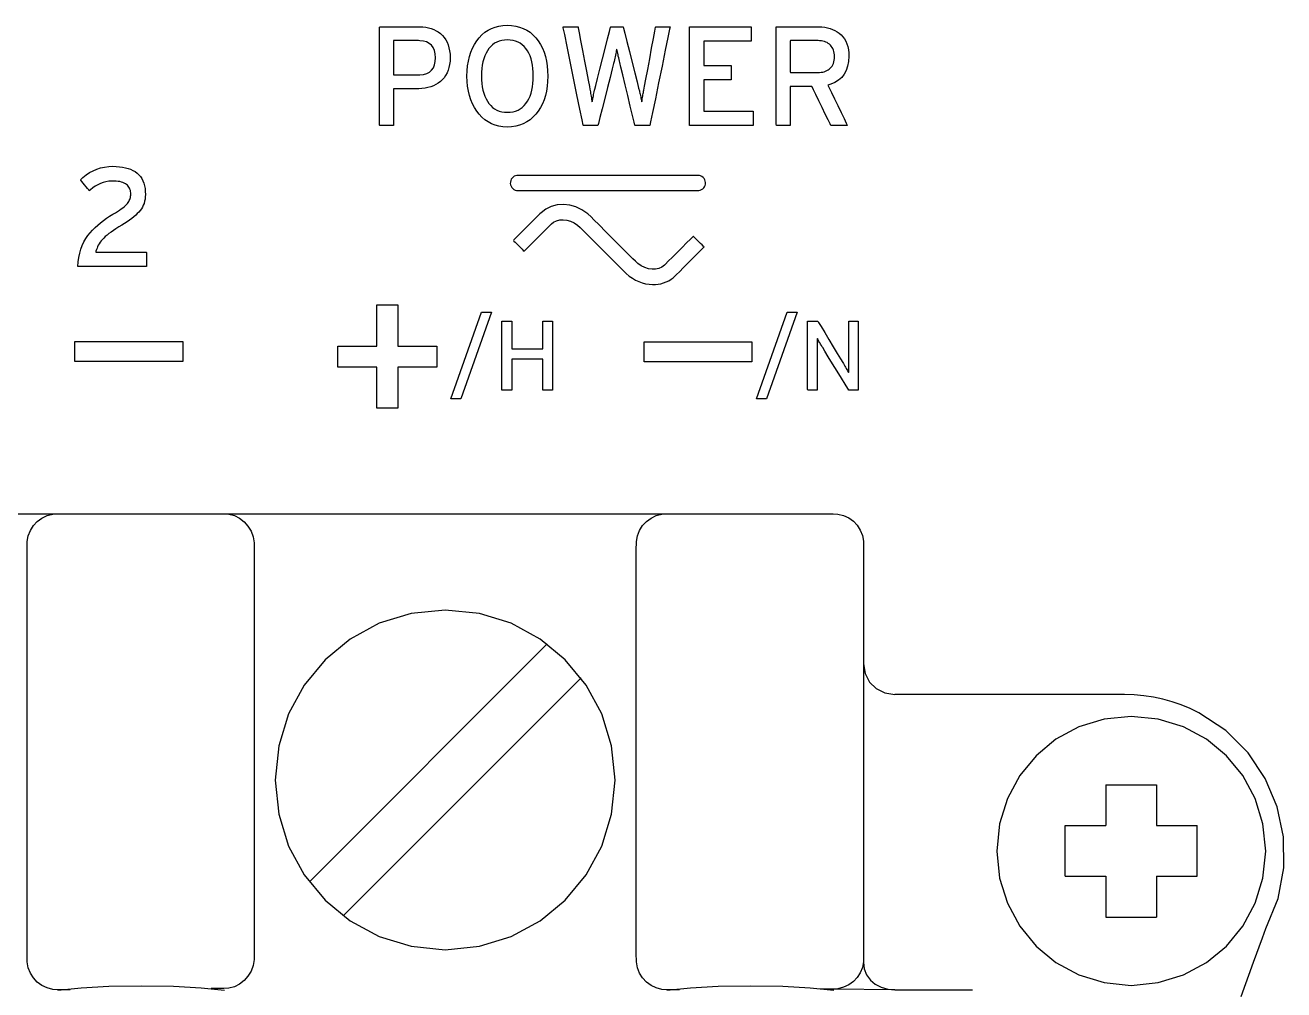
# Model space of a CAD drawing. Extents: x 1 to 47.7, y 0.2 to 33.4.
# Drawn here: x 40.286 to 41.526, y 11.11 to 12.06 of the extents above; entities that cross this region are included whole.
import ezdxf

# ---------------------------------------------------------------- set-up
doc = ezdxf.new("R2010")
doc.units = 0
doc.header["$MEASUREMENT"] = 0
doc.layers.add('6_0____DWG', color=7, linetype='CONTINUOUS')

msp = doc.modelspace()

# ---------------------------------------------------------------- linework, layer by layer
at = {"layer": '6_0____DWG'}
for points in [[(40.7043, 12.0277), (40.7042, 12.0243), (40.7038, 12.0211), (40.7032, 12.0181), (40.7023, 12.0153), (40.7013, 12.0127), (40.6999, 12.0103), (40.6984, 12.008), (40.6966, 12.006), (40.6947, 12.0042), (40.6925, 12.0026), (40.6903, 12.0012), (40.6878, 12), (40.6853, 11.999), (40.6825, 11.9982), (40.6797, 11.9977), (40.6766, 11.9973), (40.6735, 11.9972), (40.6724, 11.9972), (40.67, 11.9972), (40.6666, 11.9972), (40.6625, 11.9972), (40.6582, 11.9972), (40.6542, 11.9972), (40.6509, 11.9972), (40.6489, 11.9972), (40.6485, 11.997), (40.6485, 11.9948), (40.6485, 11.9906), (40.6485, 11.985), (40.6485, 11.9787), (40.6485, 11.9725), (40.6485, 11.967), (40.6485, 11.963), (40.6485, 11.961), (40.6482, 11.961), (40.6469, 11.961), (40.6451, 11.961), (40.6428, 11.961), (40.6404, 11.961), (40.6381, 11.961), (40.6362, 11.961), (40.635, 11.961), (40.6347, 11.9612), (40.6347, 11.9663), (40.6347, 11.9772), (40.6347, 11.9919), (40.6347, 12.0086), (40.6347, 12.0254), (40.6347, 12.0404), (40.6347, 12.0518), (40.6347, 12.0577), (40.6353, 12.0581), (40.6386, 12.0581), (40.6438, 12.0581), (40.6502, 12.0581), (40.657, 12.0581), (40.6636, 12.0581), (40.6691, 12.0581), (40.6729, 12.0581), (40.6744, 12.0581), (40.6774, 12.058), (40.6803, 12.0577), (40.6831, 12.0572), (40.6857, 12.0564), (40.6882, 12.0555), (40.6905, 12.0543), (40.6927, 12.053), (40.6948, 12.0514), (40.6968, 12.0497), (40.6985, 12.0476), (40.7, 12.0454), (40.7013, 12.043), (40.7024, 12.0404), (40.7032, 12.0375), (40.7038, 12.0345), (40.7042, 12.0312)], [(40.8006, 12.0096), (40.8004, 12.0044), (40.8, 11.9995), (40.7992, 11.9948), (40.7982, 11.9904), (40.7969, 11.9862), (40.7952, 11.9823), (40.7933, 11.9786), (40.7912, 11.9752), (40.7887, 11.972), (40.7859, 11.9691), (40.783, 11.9666), (40.7798, 11.9645), (40.7764, 11.9627), (40.7728, 11.9613), (40.769, 11.9603), (40.7649, 11.9597), (40.7607, 11.9594), (40.7564, 11.9597), (40.7524, 11.9603), (40.7486, 11.9613), (40.7451, 11.9627), (40.7417, 11.9645), (40.7386, 11.9666), (40.7357, 11.9691), (40.733, 11.972), (40.7305, 11.9752), (40.7283, 11.9786), (40.7263, 11.9823), (40.7247, 11.9862), (40.7233, 11.9904), (40.7223, 11.9948), (40.7215, 11.9995), (40.721, 12.0044), (40.7209, 12.0096), (40.721, 12.0148), (40.7215, 12.0197), (40.7223, 12.0244), (40.7233, 12.0288), (40.7247, 12.033), (40.7263, 12.037), (40.7283, 12.0407), (40.7305, 12.0442), (40.733, 12.0474), (40.7357, 12.0502), (40.7386, 12.0527), (40.7417, 12.0548), (40.7451, 12.0565), (40.7486, 12.0578), (40.7524, 12.0588), (40.7564, 12.0595), (40.7607, 12.0597), (40.7649, 12.0595), (40.769, 12.0588), (40.7728, 12.0578), (40.7764, 12.0565), (40.7798, 12.0548), (40.783, 12.0527), (40.7859, 12.0502), (40.7887, 12.0474), (40.7912, 12.0442), (40.7933, 12.0407), (40.7952, 12.037), (40.7969, 12.033), (40.7982, 12.0288), (40.7992, 12.0244), (40.8, 12.0197), (40.8004, 12.0148)], [(40.9011, 11.961), (40.9006, 11.961), (40.8992, 11.961), (40.8971, 11.961), (40.8947, 11.961), (40.8922, 11.961), (40.8899, 11.961), (40.888, 11.961), (40.8867, 11.961), (40.8864, 11.9611), (40.8856, 11.9642), (40.884, 11.9709), (40.8818, 11.98), (40.8793, 11.9904), (40.8768, 12.001), (40.8744, 12.0107), (40.8726, 12.0184), (40.8715, 12.023), (40.8711, 12.0244), (40.8707, 12.026), (40.8704, 12.0276), (40.87, 12.0291), (40.8697, 12.0306), (40.8694, 12.0321), (40.8691, 12.0335), (40.8688, 12.0348), (40.8686, 12.0362), (40.8683, 12.0358), (40.868, 12.0345), (40.8678, 12.0331), (40.8675, 12.0317), (40.8671, 12.0302), (40.8668, 12.0287), (40.8665, 12.0272), (40.8661, 12.0256), (40.8658, 12.024), (40.8653, 12.0221), (40.8639, 12.0166), (40.8618, 12.0083), (40.8593, 11.9983), (40.8566, 11.9876), (40.854, 11.9774), (40.8518, 11.9688), (40.8504, 11.963), (40.8498, 11.961), (40.8493, 11.961), (40.8478, 11.961), (40.8458, 11.961), (40.8435, 11.961), (40.841, 11.961), (40.8387, 11.961), (40.8369, 11.961), (40.8357, 11.961), (40.8353, 11.9612), (40.8343, 11.9664), (40.8321, 11.977), (40.8292, 11.9912), (40.8259, 12.0074), (40.8226, 12.0238), (40.8196, 12.0387), (40.8172, 12.0504), (40.8158, 12.0571), (40.8157, 12.0581), (40.8167, 12.0581), (40.8184, 12.0581), (40.8207, 12.0581), (40.8231, 12.0581), (40.8256, 12.0581), (40.8278, 12.0581), (40.8294, 12.0581), (40.8303, 12.0581), (40.8305, 12.0571), (40.8314, 12.0522), (40.8329, 12.0445), (40.8347, 12.0348), (40.8367, 12.0244), (40.8386, 12.0143), (40.8403, 12.0056), (40.8415, 11.9994), (40.842, 11.9968), (40.8422, 11.9955), (40.8425, 11.9941), (40.8427, 11.9926), (40.843, 11.9912), (40.8432, 11.9898), (40.8435, 11.9883), (40.8437, 11.9868), (40.8439, 11.9853), (40.8442, 11.9841), (40.8445, 11.9856), (40.8448, 11.9871), (40.8451, 11.9885), (40.8454, 11.99), (40.8457, 11.9914), (40.846, 11.9928), (40.8463, 11.9942), (40.8466, 11.9956), (40.8468, 11.9968), (40.8477, 12.0003), (40.8495, 12.0072), (40.8518, 12.0163), (40.8544, 12.0265), (40.857, 12.0369), (40.8594, 12.0463), (40.8612, 12.0535), (40.8623, 12.0576), (40.8625, 12.0581), (40.8634, 12.0581), (40.8649, 12.0581), (40.8668, 12.0581), (40.8689, 12.0581), (40.871, 12.0581), (40.8728, 12.0581), (40.8742, 12.0581), (40.8748, 12.0581), (40.8752, 12.0569), (40.8765, 12.0517), (40.8785, 12.0436), (40.881, 12.0337), (40.8837, 12.023), (40.8863, 12.0127), (40.8885, 12.0039), (40.89, 11.9977), (40.8907, 11.9952), (40.8909, 11.9941), (40.8912, 11.9929), (40.8915, 11.9917), (40.8918, 11.9905), (40.8921, 11.9892), (40.8923, 11.9879), (40.8926, 11.9865), (40.8928, 11.9852), (40.8931, 11.9842), (40.8934, 11.9857), (40.8936, 11.9871), (40.8939, 11.9885), (40.8941, 11.9898), (40.8943, 11.9911), (40.8945, 11.9924), (40.8947, 11.9935), (40.8949, 11.9947), (40.8951, 11.9957), (40.8958, 11.9995), (40.8971, 12.0066), (40.8989, 12.016), (40.9009, 12.0265), (40.9028, 12.037), (40.9046, 12.0465), (40.906, 12.0538), (40.9067, 12.0577), (40.907, 12.0581), (40.908, 12.0581), (40.9098, 12.0581), (40.9119, 12.0581), (40.9143, 12.0581), (40.9167, 12.0581), (40.9187, 12.0581), (40.9202, 12.0581), (40.921, 12.0581), (40.9205, 12.0559), (40.9188, 12.0477), (40.9162, 12.035), (40.9131, 12.0195), (40.9097, 12.003), (40.9065, 11.9872), (40.9037, 11.9738), (40.9018, 11.9645)], [(41.0971, 12.0291), (41.0967, 12.0239), (41.0958, 12.0193), (41.0944, 12.0151), (41.0925, 12.0114), (41.09, 12.0082), (41.0869, 12.0055), (41.0834, 12.0033), (41.0793, 12.0015), (41.0765, 12.0005), (41.0776, 11.998), (41.0799, 11.9934), (41.0828, 11.9873), (41.0861, 11.9805), (41.0894, 11.9738), (41.0923, 11.9678), (41.0945, 11.9633), (41.0955, 11.9611), (41.0953, 11.961), (41.0939, 11.961), (41.0917, 11.961), (41.0891, 11.961), (41.0863, 11.961), (41.0836, 11.961), (41.0813, 11.961), (41.0798, 11.961), (41.0793, 11.961), (41.0785, 11.9627), (41.0766, 11.9666), (41.0738, 11.9722), (41.0707, 11.9787), (41.0675, 11.9853), (41.0646, 11.9914), (41.0622, 11.9962), (41.0609, 11.999), (41.0605, 11.9994), (41.059, 11.9994), (41.0565, 11.9994), (41.0532, 11.9994), (41.0495, 11.9994), (41.0459, 11.9994), (41.0428, 11.9994), (41.0405, 11.9994), (41.0394, 11.9994), (41.0394, 11.9985), (41.0394, 11.995), (41.0394, 11.9898), (41.0394, 11.9835), (41.0394, 11.9769), (41.0394, 11.9706), (41.0394, 11.9654), (41.0394, 11.9619), (41.0394, 11.961), (41.0387, 11.961), (41.0372, 11.961), (41.0351, 11.961), (41.0328, 11.961), (41.0304, 11.961), (41.0283, 11.961), (41.0266, 11.961), (41.0257, 11.961), (41.0256, 11.9621), (41.0256, 11.9692), (41.0256, 11.9813), (41.0256, 11.9967), (41.0256, 12.0134), (41.0256, 12.0297), (41.0256, 12.0438), (41.0256, 12.0539), (41.0256, 12.0581), (41.0268, 12.0581), (41.0307, 12.0581), (41.0365, 12.0581), (41.0433, 12.0581), (41.0504, 12.0581), (41.0571, 12.0581), (41.0625, 12.0581), (41.066, 12.0581), (41.0676, 12.0581), (41.0705, 12.058), (41.0733, 12.0577), (41.0759, 12.0572), (41.0785, 12.0565), (41.0809, 12.0556), (41.0832, 12.0545), (41.0854, 12.0532), (41.0875, 12.0518), (41.0895, 12.0501), (41.0912, 12.0483), (41.0928, 12.0462), (41.0941, 12.0439), (41.0951, 12.0413), (41.096, 12.0386), (41.0966, 12.0356), (41.097, 12.0325)], [(40.6899, 12.0277), (40.6896, 12.0315), (40.6888, 12.0348), (40.6876, 12.0377), (40.6859, 12.04), (40.6837, 12.0418), (40.6811, 12.0432), (40.6781, 12.0441), (40.6745, 12.0444), (40.6731, 12.0445), (40.6707, 12.0445), (40.6669, 12.0445), (40.6625, 12.0445), (40.6579, 12.0445), (40.6537, 12.0445), (40.6505, 12.0445), (40.6487, 12.0445), (40.6485, 12.0439), (40.6485, 12.0411), (40.6485, 12.0365), (40.6485, 12.0307), (40.6485, 12.0246), (40.6485, 12.0189), (40.6485, 12.0142), (40.6485, 12.0114), (40.6487, 12.0109), (40.6505, 12.0109), (40.6537, 12.0109), (40.6579, 12.0109), (40.6625, 12.0109), (40.6669, 12.0109), (40.6707, 12.0109), (40.6731, 12.0109), (40.6746, 12.0109), (40.6782, 12.0113), (40.6813, 12.0122), (40.6839, 12.0136), (40.6861, 12.0154), (40.6878, 12.0178), (40.689, 12.0206), (40.6897, 12.0239)], [(40.7862, 12.0096), (40.7861, 12.0134), (40.7859, 12.017), (40.7854, 12.0205), (40.7848, 12.0237), (40.784, 12.0267), (40.783, 12.0295), (40.7819, 12.0322), (40.7805, 12.0346), (40.779, 12.0368), (40.7773, 12.0388), (40.7754, 12.0404), (40.7734, 12.0419), (40.7712, 12.043), (40.7688, 12.044), (40.7663, 12.0446), (40.7635, 12.045), (40.7607, 12.0452), (40.7578, 12.045), (40.7552, 12.0446), (40.7527, 12.044), (40.7503, 12.043), (40.7481, 12.0419), (40.7461, 12.0404), (40.7443, 12.0388), (40.7426, 12.0368), (40.741, 12.0346), (40.7397, 12.0322), (40.7385, 12.0295), (40.7375, 12.0267), (40.7367, 12.0237), (40.736, 12.0205), (40.7356, 12.017), (40.7353, 12.0134), (40.7352, 12.0096), (40.7353, 12.0058), (40.7356, 12.0022), (40.736, 11.9989), (40.7367, 11.9957), (40.7375, 11.9927), (40.7385, 11.9899), (40.7397, 11.9872), (40.741, 11.9848), (40.7426, 11.9826), (40.7443, 11.9805), (40.7461, 11.9788), (40.7481, 11.9773), (40.7503, 11.9761), (40.7527, 11.9751), (40.7552, 11.9745), (40.7578, 11.974), (40.7607, 11.9739), (40.7635, 11.974), (40.7663, 11.9745), (40.7688, 11.9751), (40.7712, 11.9761), (40.7734, 11.9773), (40.7754, 11.9788), (40.7773, 11.9805), (40.779, 11.9826), (40.7805, 11.9848), (40.7819, 11.9872), (40.783, 11.9899), (40.784, 11.9927), (40.7848, 11.9957), (40.7854, 11.9989), (40.7859, 12.0022), (40.7861, 12.0058)], [(41.0829, 12.0287), (41.0828, 12.0305), (41.0826, 12.0322), (41.0823, 12.0337), (41.0818, 12.0352), (41.0813, 12.0366), (41.0806, 12.0378), (41.0798, 12.0389), (41.0789, 12.04), (41.0779, 12.0409), (41.0768, 12.0418), (41.0756, 12.0425), (41.0743, 12.0431), (41.073, 12.0436), (41.0715, 12.044), (41.07, 12.0443), (41.0683, 12.0444), (41.0668, 12.0445), (41.0655, 12.0445), (41.0624, 12.0445), (41.0582, 12.0445), (41.0535, 12.0445), (41.0487, 12.0445), (41.0443, 12.0445), (41.0411, 12.0445), (41.0395, 12.0445), (41.0394, 12.0438), (41.0394, 12.0411), (41.0394, 12.0368), (41.0394, 12.0316), (41.0394, 12.026), (41.0394, 12.0208), (41.0394, 12.0165), (41.0394, 12.0137), (41.0395, 12.0131), (41.0411, 12.0131), (41.0443, 12.0131), (41.0487, 12.0131), (41.0535, 12.0131), (41.0582, 12.0131), (41.0624, 12.0131), (41.0655, 12.0131), (41.0668, 12.0131), (41.0683, 12.0131), (41.0699, 12.0133), (41.0714, 12.0136), (41.0729, 12.0139), (41.0742, 12.0144), (41.0755, 12.015), (41.0767, 12.0157), (41.0778, 12.0165), (41.0788, 12.0174), (41.0797, 12.0184), (41.0805, 12.0195), (41.0812, 12.0208), (41.0818, 12.0221), (41.0822, 12.0236), (41.0826, 12.0252), (41.0828, 12.0269)], [(40.3376, 11.822), (40.338, 11.8267), (40.3386, 11.8311), (40.3395, 11.8353), (40.3406, 11.8392), (40.342, 11.8429), (40.3435, 11.8464), (40.3454, 11.8496), (40.3474, 11.8526), (40.3497, 11.8554), (40.3521, 11.858), (40.3547, 11.8605), (40.3573, 11.8629), (40.3601, 11.8652), (40.3629, 11.8674), (40.3658, 11.8696), (40.3689, 11.8716), (40.372, 11.8735), (40.3748, 11.8751), (40.3768, 11.8764), (40.3787, 11.8776), (40.3804, 11.8788), (40.3819, 11.8799), (40.3833, 11.881), (40.3845, 11.8821), (40.3856, 11.8831), (40.3865, 11.8841), (40.3872, 11.885), (40.3878, 11.886), (40.3883, 11.887), (40.3888, 11.888), (40.3891, 11.8891), (40.3894, 11.8901), (40.3896, 11.8912), (40.3898, 11.8923), (40.3898, 11.8934), (40.3898, 11.8947), (40.3896, 11.8959), (40.3894, 11.8971), (40.389, 11.8983), (40.3886, 11.8993), (40.388, 11.9003), (40.3873, 11.9012), (40.3865, 11.9021), (40.3856, 11.9029), (40.3846, 11.9036), (40.3834, 11.9043), (40.382, 11.9048), (40.3806, 11.9053), (40.3789, 11.9057), (40.3772, 11.9059), (40.3753, 11.9061), (40.3732, 11.9062), (40.3708, 11.9062), (40.368, 11.906), (40.3652, 11.9055), (40.3625, 11.9047), (40.3599, 11.9038), (40.3573, 11.9025), (40.3548, 11.9011), (40.3524, 11.8994), (40.3501, 11.8975), (40.3489, 11.8967), (40.3483, 11.8975), (40.3472, 11.8988), (40.3458, 11.9005), (40.3443, 11.9024), (40.3428, 11.9042), (40.3415, 11.9058), (40.3405, 11.907), (40.3401, 11.9076), (40.3425, 11.9098), (40.3458, 11.9123), (40.3492, 11.9145), (40.3527, 11.9164), (40.3564, 11.9179), (40.3601, 11.9191), (40.364, 11.92), (40.3681, 11.9205), (40.3722, 11.9208), (40.3755, 11.9207), (40.3787, 11.9204), (40.3816, 11.92), (40.3845, 11.9194), (40.3871, 11.9187), (40.3896, 11.9178), (40.3919, 11.9167), (40.394, 11.9155), (40.396, 11.914), (40.3978, 11.9124), (40.3993, 11.9106), (40.4007, 11.9086), (40.4018, 11.9064), (40.4027, 11.904), (40.4034, 11.9015), (40.4039, 11.8988), (40.4041, 11.8959), (40.4042, 11.8931), (40.404, 11.8908), (40.4038, 11.8885), (40.4033, 11.8863), (40.4028, 11.8843), (40.4021, 11.8824), (40.4012, 11.8805), (40.4002, 11.8788), (40.3991, 11.8772), (40.3978, 11.8757), (40.3962, 11.8742), (40.3946, 11.8726), (40.3927, 11.871), (40.3907, 11.8694), (40.3885, 11.8678), (40.3861, 11.8662), (40.3836, 11.8645), (40.3809, 11.8628), (40.378, 11.8611), (40.3752, 11.8593), (40.3727, 11.8577), (40.3704, 11.856), (40.3683, 11.8545), (40.3664, 11.853), (40.3647, 11.8515), (40.3631, 11.8501), (40.3618, 11.8487), (40.3607, 11.8474), (40.3596, 11.846), (40.3587, 11.8445), (40.3578, 11.8431), (40.3571, 11.8416), (40.3565, 11.8402), (40.3559, 11.8387), (40.3555, 11.8371), (40.3555, 11.8361), (40.3584, 11.8361), (40.364, 11.8361), (40.3714, 11.8361), (40.3797, 11.8361), (40.3881, 11.8361), (40.3957, 11.8361), (40.4015, 11.8361), (40.4048, 11.8361), (40.4051, 11.836), (40.4051, 11.8349), (40.4051, 11.8332), (40.4051, 11.8311), (40.4051, 11.8287), (40.4051, 11.8263), (40.4051, 11.8243), (40.4051, 11.8228), (40.4051, 11.822), (40.4036, 11.822), (40.3979, 11.822), (40.3891, 11.822), (40.3784, 11.822), (40.3669, 11.822), (40.3559, 11.822), (40.3465, 11.822), (40.34, 11.822)], [(40.9483, 11.9118), (40.9413, 11.9118), (40.9226, 11.9118), (40.896, 11.9118), (40.865, 11.9118), (40.8335, 11.9118), (40.805, 11.9118), (40.7833, 11.9118), (40.7719, 11.9118), (40.7701, 11.9118), (40.7687, 11.9114), (40.7675, 11.9109), (40.7663, 11.9101), (40.7654, 11.9091), (40.7646, 11.908), (40.764, 11.9067), (40.7637, 11.9053), (40.7636, 11.9038), (40.7639, 11.9024), (40.7644, 11.9011), (40.7651, 11.8999), (40.766, 11.8989), (40.7671, 11.898), (40.7683, 11.8974), (40.7697, 11.897), (40.7711, 11.8968), (40.7782, 11.8968), (40.7968, 11.8968), (40.8235, 11.8968), (40.8544, 11.8968), (40.886, 11.8968), (40.9144, 11.8968), (40.9362, 11.8968), (40.9475, 11.8968), (40.9493, 11.8969), (40.9507, 11.8972), (40.952, 11.8978), (40.9531, 11.8986), (40.9541, 11.8995), (40.9549, 11.9007), (40.9555, 11.902), (40.9558, 11.9033), (40.9558, 11.9048), (40.9556, 11.9062), (40.9551, 11.9076), (40.9544, 11.9088), (40.9535, 11.9098), (40.9524, 11.9106), (40.9511, 11.9113), (40.9498, 11.9117)], [(40.9154, 11.8235), (40.9128, 11.8215), (40.9099, 11.8202), (40.9066, 11.8195), (40.9032, 11.8194), (40.8996, 11.8199), (40.896, 11.8211), (40.8925, 11.8228), (40.8892, 11.8251), (40.8869, 11.8272), (40.8844, 11.8297), (40.8794, 11.8347), (40.8728, 11.8413), (40.8653, 11.8488), (40.8578, 11.8563), (40.8511, 11.863), (40.846, 11.8681), (40.8432, 11.8709), (40.8398, 11.874), (40.8342, 11.8779), (40.8282, 11.8807), (40.8221, 11.8825), (40.8159, 11.8832), (40.8098, 11.8828), (40.804, 11.8813), (40.7986, 11.8787), (40.7939, 11.875), (40.7927, 11.8738), (40.7902, 11.8713), (40.7864, 11.8676), (40.782, 11.8632), (40.7774, 11.8586), (40.7731, 11.8542), (40.7695, 11.8507), (40.7672, 11.8484), (40.7667, 11.8478), (40.7672, 11.8472), (40.7684, 11.846), (40.7699, 11.8445), (40.7717, 11.8427), (40.7735, 11.8409), (40.7752, 11.8392), (40.7764, 11.838), (40.7771, 11.8373), (40.7775, 11.8375), (40.7795, 11.8394), (40.7828, 11.8427), (40.787, 11.8469), (40.7916, 11.8515), (40.7961, 11.856), (40.8, 11.8599), (40.8028, 11.8627), (40.8041, 11.864), (40.8062, 11.8657), (40.8091, 11.8672), (40.8123, 11.868), (40.8158, 11.8682), (40.8193, 11.8677), (40.8229, 11.8667), (40.8264, 11.865), (40.8298, 11.8628), (40.8324, 11.8605), (40.8345, 11.8584), (40.8392, 11.8537), (40.8456, 11.8473), (40.853, 11.8399), (40.8605, 11.8324), (40.8674, 11.8255), (40.8728, 11.82), (40.876, 11.8169), (40.8778, 11.8152), (40.8807, 11.8127), (40.8838, 11.8105), (40.8869, 11.8087), (40.8902, 11.8072), (40.8935, 11.806), (40.8969, 11.8051), (40.9003, 11.8046), (40.9037, 11.8043), (40.9066, 11.8044), (40.9093, 11.8047), (40.912, 11.8052), (40.9146, 11.8059), (40.9171, 11.8069), (40.9196, 11.8081), (40.9219, 11.8095), (40.9241, 11.8111), (40.926, 11.8129), (40.9272, 11.8141), (40.9301, 11.817), (40.9341, 11.821), (40.9389, 11.8258), (40.9438, 11.8307), (40.9483, 11.8352), (40.9519, 11.8388), (40.954, 11.8409), (40.9544, 11.8414), (40.9537, 11.8421), (40.9525, 11.8433), (40.9509, 11.8449), (40.9491, 11.8467), (40.9473, 11.8485), (40.9457, 11.8501), (40.9445, 11.8513), (40.9439, 11.8519), (40.9433, 11.8514), (40.941, 11.8491), (40.9373, 11.8455), (40.9328, 11.8409), (40.9279, 11.836), (40.9232, 11.8313), (40.9192, 11.8273), (40.9164, 11.8245)], [(41.097, 11.7004), (41.0961, 11.7019), (41.0935, 11.7061), (41.0899, 11.7121), (41.0855, 11.7191), (41.081, 11.7264), (41.0768, 11.7332), (41.0734, 11.7388), (41.0713, 11.7422), (41.0706, 11.7434), (41.07, 11.7444), (41.0693, 11.7455), (41.0687, 11.7465), (41.0682, 11.7474), (41.0676, 11.7484), (41.0671, 11.7493), (41.0666, 11.7502), (41.0661, 11.7511), (41.0659, 11.7505), (41.0659, 11.7489), (41.0659, 11.7472), (41.0659, 11.7454), (41.0659, 11.7436), (41.0659, 11.7418), (41.0659, 11.7399), (41.0659, 11.7379), (41.066, 11.7359), (41.066, 11.7347), (41.066, 11.7315), (41.066, 11.7268), (41.066, 11.721), (41.066, 11.715), (41.066, 11.7093), (41.066, 11.7045), (41.066, 11.7013), (41.066, 11.7004), (41.0655, 11.7004), (41.0645, 11.7004), (41.0631, 11.7004), (41.0615, 11.7004), (41.0599, 11.7004), (41.0584, 11.7004), (41.0572, 11.7004), (41.0565, 11.7004), (41.0564, 11.7009), (41.0564, 11.7053), (41.0564, 11.7133), (41.0564, 11.7237), (41.0564, 11.7352), (41.0564, 11.7467), (41.0564, 11.7568), (41.0564, 11.7644), (41.0564, 11.7682), (41.0566, 11.7684), (41.0574, 11.7684), (41.0587, 11.7684), (41.0603, 11.7684), (41.062, 11.7684), (41.0637, 11.7684), (41.0651, 11.7684), (41.0661, 11.7684), (41.0664, 11.7684), (41.0673, 11.7669), (41.0698, 11.7629), (41.0733, 11.757), (41.0774, 11.7502), (41.0817, 11.7431), (41.0857, 11.7365), (41.089, 11.7311), (41.091, 11.7277), (41.0917, 11.7265), (41.0924, 11.7253), (41.0931, 11.724), (41.0938, 11.7229), (41.0945, 11.7217), (41.0951, 11.7206), (41.0957, 11.7196), (41.0962, 11.7186), (41.0967, 11.7176), (41.097, 11.7182), (41.0969, 11.7199), (41.0969, 11.7216), (41.0969, 11.7234), (41.0969, 11.7252), (41.0969, 11.7271), (41.0969, 11.729), (41.0969, 11.731), (41.0969, 11.733), (41.0969, 11.7343), (41.0969, 11.7374), (41.0969, 11.7422), (41.0969, 11.7478), (41.0969, 11.7539), (41.0969, 11.7596), (41.0969, 11.7643), (41.0969, 11.7675), (41.0969, 11.7684), (41.0973, 11.7684), (41.0983, 11.7684), (41.0997, 11.7684), (41.1013, 11.7684), (41.1029, 11.7684), (41.1044, 11.7684), (41.1056, 11.7684), (41.1063, 11.7684), (41.1064, 11.7679), (41.1064, 11.7635), (41.1064, 11.7555), (41.1064, 11.7451), (41.1064, 11.7336), (41.1064, 11.7221), (41.1064, 11.712), (41.1064, 11.7044), (41.1064, 11.7006), (41.1063, 11.7004), (41.1055, 11.7004), (41.1043, 11.7004), (41.1028, 11.7004), (41.1012, 11.7004), (41.0996, 11.7004), (41.0983, 11.7004), (41.0974, 11.7004)], [(40.5321, 11.3165), (40.5355, 11.2828), (40.5452, 11.2514), (40.5607, 11.2231), (40.5811, 11.1983), (40.6059, 11.1779), (40.6343, 11.1625), (40.6658, 11.1528), (40.6995, 11.1494), (40.7332, 11.1528), (40.7646, 11.1625), (40.793, 11.1779), (40.8178, 11.1983), (40.8382, 11.2231), (40.8536, 11.2514), (40.8634, 11.2828), (40.8668, 11.3165), (40.8634, 11.3502), (40.8536, 11.3816), (40.8382, 11.41), (40.8178, 11.4348), (40.793, 11.4553), (40.7646, 11.4708), (40.7332, 11.4805), (40.6995, 11.4839), (40.6658, 11.4805), (40.6343, 11.4708), (40.6059, 11.4553), (40.5811, 11.4348), (40.5607, 11.41), (40.5452, 11.3816), (40.5355, 11.3502)], [(41.5077, 11.2466), (41.505, 11.2733), (41.4973, 11.2983), (41.4851, 11.3208), (41.4689, 11.3404), (41.4493, 11.3566), (41.4268, 11.3688), (41.4019, 11.3765), (41.3752, 11.3792), (41.3485, 11.3765), (41.3236, 11.3688), (41.3011, 11.3566), (41.2815, 11.3404), (41.2654, 11.3208), (41.2532, 11.2983), (41.2454, 11.2733), (41.2428, 11.2466), (41.2454, 11.2199), (41.2532, 11.1951), (41.2654, 11.1726), (41.2815, 11.153), (41.3011, 11.1369), (41.3236, 11.1247), (41.3485, 11.117), (41.3752, 11.1143), (41.4019, 11.117), (41.4268, 11.1247), (41.4493, 11.1369), (41.4689, 11.153), (41.4851, 11.1726), (41.4973, 11.1951), (41.505, 11.2199)]]:
    msp.add_lwpolyline(points, close=True, dxfattribs=at)
for points in [[(40.9402, 11.961), (40.9402, 12.0581), (41.0008, 12.0581), (41.0008, 12.044), (40.9543, 12.044), (40.9543, 12.0199), (40.9813, 12.0199), (40.9813, 12.0058), (40.9543, 12.0058), (40.9543, 11.9751), (41.0029, 11.9751), (41.0029, 11.961), (40.9402, 11.961)], [(40.6528, 11.7231), (40.6528, 11.6825), (40.6321, 11.6825), (40.6321, 11.7231), (40.5938, 11.7231), (40.5938, 11.7438), (40.6321, 11.7438), (40.6321, 11.7844), (40.6528, 11.7844), (40.6528, 11.7438), (40.6913, 11.7438), (40.6913, 11.7231), (40.6528, 11.7231)], [(40.7149, 11.6917), (40.7049, 11.6917), (40.7351, 11.7772), (40.7451, 11.7772), (40.7149, 11.6917)], [(40.7955, 11.7004), (40.7955, 11.7309), (40.7651, 11.7309), (40.7651, 11.7004), (40.7552, 11.7004), (40.7552, 11.7684), (40.7651, 11.7684), (40.7651, 11.7409), (40.7955, 11.7409), (40.7955, 11.7684), (40.8053, 11.7684), (40.8053, 11.7004), (40.7955, 11.7004)], [(41.016, 11.6917), (41.006, 11.6917), (41.0362, 11.7772), (41.0463, 11.7772), (41.016, 11.6917)], [(40.3347, 11.7285), (40.3347, 11.7484), (40.4409, 11.7484), (40.4409, 11.7285), (40.3347, 11.7285)], [(40.8953, 11.7281), (40.8953, 11.748), (41.0015, 11.748), (41.0015, 11.7281), (40.8953, 11.7281)], [(39.1004, 11.5787), (41.0691, 11.5787)], [(40.3301, 11.11), (40.3296, 11.11), (40.3282, 11.11), (40.3263, 11.11), (40.3241, 11.11), (40.3219, 11.11), (40.3199, 11.11), (40.3184, 11.11), (40.3177, 11.11), (40.313, 11.1103), (40.3074, 11.1118), (40.3023, 11.1142), (40.2977, 11.1175), (40.2939, 11.1216), (40.2909, 11.1264), (40.2888, 11.1317), (40.2878, 11.1374), (40.2877, 11.1461), (40.2877, 11.1804), (40.2877, 11.2371), (40.2877, 11.3071), (40.2877, 11.3815), (40.2877, 11.4515), (40.2877, 11.5082), (40.2877, 11.5426), (40.2878, 11.5512), (40.2888, 11.557), (40.2909, 11.5623), (40.2939, 11.567), (40.2977, 11.5711), (40.3023, 11.5744), (40.3074, 11.5769), (40.313, 11.5783), (40.3177, 11.5787), (40.3184, 11.5787), (40.3199, 11.5787), (40.3219, 11.5787), (40.3241, 11.5787), (40.3263, 11.5787), (40.3282, 11.5787), (40.3296, 11.5787), (40.3301, 11.5787)], [(40.4691, 11.5787), (40.4696, 11.5787), (40.4709, 11.5787), (40.4728, 11.5787), (40.475, 11.5787), (40.4773, 11.5787), (40.4792, 11.5787), (40.4807, 11.5787), (40.4814, 11.5787), (40.4862, 11.5783), (40.4918, 11.5768), (40.4969, 11.5742), (40.5014, 11.5707), (40.5052, 11.5664), (40.5082, 11.5614), (40.5103, 11.5559), (40.5113, 11.5499), (40.5114, 11.5412), (40.5114, 11.5071), (40.5114, 11.451), (40.5114, 11.3817), (40.5114, 11.308), (40.5114, 11.2387), (40.5114, 11.1827), (40.5114, 11.1486), (40.5113, 11.1399), (40.5103, 11.1339), (40.5082, 11.1284), (40.5052, 11.1234), (40.5014, 11.1191), (40.4969, 11.1156), (40.4918, 11.113), (40.4862, 11.1115), (40.4814, 11.1111), (40.4807, 11.1111), (40.4792, 11.1111), (40.4773, 11.1111), (40.475, 11.1111), (40.4728, 11.1111), (40.4709, 11.1111), (40.4696, 11.1111), (40.4691, 11.1111)], [(40.4691, 11.5787), (40.4696, 11.5787), (40.4709, 11.5787), (40.4728, 11.5787), (40.475, 11.5787), (40.4773, 11.5787), (40.4792, 11.5787), (40.4807, 11.5787), (40.4814, 11.5787), (40.4862, 11.5783), (40.4918, 11.5768), (40.4969, 11.5742), (40.5014, 11.5707), (40.5052, 11.5664), (40.5082, 11.5614), (40.5103, 11.5559), (40.5113, 11.5499), (40.5114, 11.5412), (40.5114, 11.5071), (40.5114, 11.451), (40.5114, 11.3817), (40.5114, 11.308), (40.5114, 11.2387), (40.5114, 11.1827), (40.5114, 11.1486), (40.5113, 11.1399), (40.5103, 11.1339), (40.5082, 11.1284), (40.5052, 11.1234), (40.5014, 11.1191), (40.4969, 11.1156), (40.4918, 11.113), (40.4862, 11.1115), (40.4814, 11.1111), (40.4807, 11.1111), (40.4792, 11.1111), (40.4773, 11.1111), (40.475, 11.1111), (40.4728, 11.1111), (40.4709, 11.1111), (40.4696, 11.1111), (40.4691, 11.1111)], [(40.9301, 11.11), (40.9296, 11.11), (40.9282, 11.11), (40.9263, 11.11), (40.9241, 11.11), (40.9219, 11.11), (40.9199, 11.11), (40.9184, 11.11), (40.9177, 11.11), (40.913, 11.1103), (40.9074, 11.1118), (40.9023, 11.1142), (40.8977, 11.1175), (40.8939, 11.1216), (40.8909, 11.1264), (40.8888, 11.1317), (40.8878, 11.1374), (40.8877, 11.1461), (40.8877, 11.1804), (40.8877, 11.2371), (40.8877, 11.3071), (40.8877, 11.3815), (40.8877, 11.4515), (40.8877, 11.5082), (40.8877, 11.5426), (40.8878, 11.5512), (40.8888, 11.557), (40.8909, 11.5623), (40.8939, 11.567), (40.8977, 11.5711), (40.9023, 11.5744), (40.9074, 11.5769), (40.913, 11.5783), (40.9177, 11.5787), (40.9184, 11.5787), (40.9199, 11.5787), (40.9219, 11.5787), (40.9241, 11.5787), (40.9263, 11.5787), (40.9282, 11.5787), (40.9296, 11.5787), (40.9301, 11.5787)], [(41.0691, 11.5787), (41.0696, 11.5787), (41.071, 11.5787), (41.0729, 11.5787), (41.0751, 11.5787), (41.0773, 11.5787), (41.0793, 11.5787), (41.0808, 11.5787), (41.0815, 11.5787), (41.0862, 11.5783), (41.0918, 11.5769), (41.0969, 11.5745), (41.1015, 11.5713), (41.1053, 11.5673), (41.1083, 11.5626), (41.1104, 11.5574), (41.1114, 11.5518), (41.1115, 11.5432), (41.1115, 11.5088), (41.1115, 11.452), (41.1115, 11.3819), (41.1115, 11.3074), (41.1115, 11.2373), (41.1115, 11.1805), (41.1115, 11.1461), (41.1114, 11.1375), (41.1104, 11.1319), (41.1083, 11.1267), (41.1053, 11.122), (41.1015, 11.118), (41.0969, 11.1148), (41.0918, 11.1124), (41.0862, 11.111), (41.0815, 11.1106), (41.0808, 11.1106), (41.0793, 11.1106), (41.0773, 11.1106), (41.0751, 11.1106), (41.0729, 11.1106), (41.071, 11.1106), (41.0696, 11.1106), (41.0691, 11.1106)], [(40.5657, 11.2162), (40.7999, 11.4505)], [(41.1115, 11.4308), (41.1131, 11.4213), (41.1174, 11.413), (41.1241, 11.4065), (41.1326, 11.4022), (41.1423, 11.4007)], [(40.5991, 11.1828), (40.8333, 11.4171)], [(41.4834, 11.1034), (41.4958, 11.1372), (41.5046, 11.1611), (41.5079, 11.1702), (41.5199, 11.1998), (41.5255, 11.2302), (41.5251, 11.2606), (41.5189, 11.2902), (41.5072, 11.3181), (41.4903, 11.3434), (41.4684, 11.3652), (41.4418, 11.3828), (41.4332, 11.3869), (41.4244, 11.3905), (41.4154, 11.3936), (41.4063, 11.3961), (41.397, 11.3981), (41.3876, 11.3995), (41.3781, 11.4004), (41.3686, 11.4007), (41.3589, 11.4007), (41.3332, 11.4007), (41.297, 11.4007), (41.2555, 11.4007), (41.2139, 11.4007), (41.1777, 11.4007), (41.1521, 11.4007), (41.1423, 11.4007)], [(41.3502, 11.3117), (41.4002, 11.3117)], [(41.3502, 11.3117), (41.3502, 11.2717)], [(41.4002, 11.3117), (41.4002, 11.2717)], [(41.3101, 11.2218), (41.3101, 11.2717)], [(41.3101, 11.2717), (41.3502, 11.2717)], [(41.4002, 11.2717), (41.4403, 11.2717)], [(41.4403, 11.2218), (41.4403, 11.2717)], [(41.3101, 11.2218), (41.3502, 11.2218)], [(41.3502, 11.2218), (41.3502, 11.1815)], [(41.4002, 11.2218), (41.4403, 11.2218)], [(41.4002, 11.2218), (41.4002, 11.1815)], [(41.3502, 11.1815), (41.4002, 11.1815)], [(41.1115, 11.1373), (41.1123, 11.1305), (41.1146, 11.1246), (41.1183, 11.1195), (41.123, 11.1154), (41.1288, 11.1124), (41.1353, 11.1106), (41.1423, 11.1099), (41.1466, 11.1099), (41.1575, 11.1099), (41.1724, 11.1099), (41.1887, 11.1099), (41.2036, 11.1099), (41.2146, 11.1099), (41.2188, 11.1099)], [(40.3179, 11.1097), (40.341, 11.112), (40.3682, 11.1135), (40.4001, 11.114), (40.4319, 11.1135), (40.4591, 11.112), (40.4822, 11.1097)], [(40.9179, 11.1097), (40.941, 11.112), (40.9682, 11.1135), (41.0001, 11.114), (41.0319, 11.1135), (41.0591, 11.112), (41.0822, 11.1097)], [(41.1423, 11.1099), (41.0815, 11.1106)]]:
    msp.add_lwpolyline(points, dxfattribs=at)

doc.saveas('drawing.dxf')
